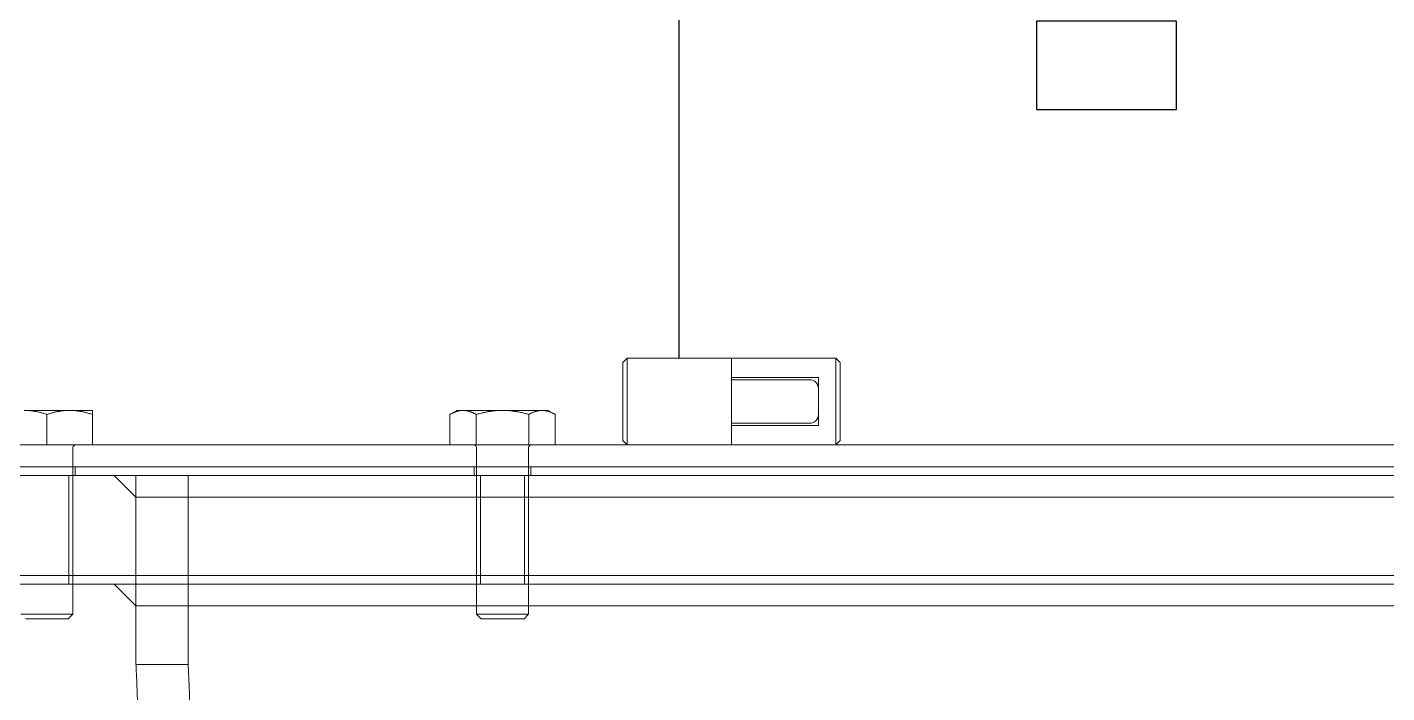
# Model space of a CAD drawing. Header units: millimetres. Extents: x 25096 to 30217, y 6541 to 10165.
# Drawn here: x 28592.9 to 28653.9, y 9600.3 to 9630.2 of the extents above; entities that cross this region are included whole.
import ezdxf

# ---------------------------------------------------------------- set-up
doc = ezdxf.new("R2010")
doc.units = ezdxf.units.MM
doc.layers.add('Equipment', color=123, linetype='Continuous')

# ---------------------------------------------------------------- blocks, each defined once
blk = doc.blocks.new('A$Ce64cb7e9')
at = {"layer": 'Equipment', "linetype": 'Continuous', "lineweight": 0, "extrusion": (-2.22045e-16, 1, 0)}
for p, q in [((1069.46, 1925), (1070.46, 1926)), ((1069.46, 1907), (1069.46, 1925)), ((1070.46, 1926), (1070.46, 1906)), ((1070.46, 1926), (1094.46, 1926)), ((1094.46, 1906), (1094.46, 1926)), ((1094.46, 1926), (1094.46, 1906)), ((1118.46, 1926), (1094.46, 1926)), ((1118.46, 1906), (1118.46, 1926)), ((1119.46, 1925), (1118.46, 1926)), ((1119.46, 1925), (1119.46, 1907)), ((1074.46, 1921.5), (1074.46, 1910.5)), ((1094.46, 1921.5), (1074.46, 1921.5)), ((1094.46, 1921), (1076.46, 1921)), ((1136.63, 1913.95), (1135, 1913.01)), ((1135, 1906), (1135, 1913.01)), ((1138.04, 1913.95), (1136.63, 1913.95)), ((1147.13, 1913.95), (1138.04, 1913.95)), ((1141.07, 1906), (1141.07, 1913.01)), ((1156.22, 1913.95), (1147.13, 1913.95)), ((1153.19, 1906), (1153.19, 1913.01)), ((1157.63, 1913.95), (1156.22, 1913.95)), ((1157.63, 1913.95), (1159.25, 1913.01)), ((1159.25, 1906), (1159.25, 1913.01)), ((1246.71, 1913.95), (1241.46, 1913.95)), ((1241.46, 1906), (1241.46, 1913.01)), ((1257.21, 1913.95), (1246.71, 1913.95)), ((1251.96, 1906), (1251.96, 1913.01)), ((1094.46, 1910.5), (1074.46, 1910.5)), ((1094.46, 1911), (1076.46, 1911)), ((552.46, 1906), (1269.41, 1906)), ((1069.46, 1907), (1070.46, 1906)), ((1119.46, 1907), (1118.46, 1906)), ((1141.13, 1905.4), (1141.13, 1867.07)), ((1153.13, 1905.4), (1153.13, 1867.07)), ((1245.96, 1905.4), (1245.96, 1874)), ((1273.91, 1901), (-334.98, 1901)), ((1270.91, 1899), (-331.98, 1899)), ((1140.63, 1899), (1140.63, 1901)), ((1142.08, 1874), (1142.08, 1899)), ((1152.18, 1874), (1152.18, 1899)), ((1153.63, 1899), (1153.63, 1901)), ((1219.46, 1855.5), (1219.46, 1899)), ((1231.46, 1894), (1236.46, 1899)), ((1231.46, 1894), (1231.46, 1899)), ((1231.46, 1894), (1236.46, 1899)), ((1231.46, 1869), (1231.46, 1899)), ((1245.46, 1899), (1245.46, 1901)), ((1246.91, 1874), (1246.91, 1899)), ((-292.54, 1894), (1231.46, 1894)), ((-292.54, 1894), (1231.46, 1894)), ((1231.46, 1874), (1231.46, 1894)), ((1272.88, 1876), (-333.96, 1876)), ((1271.46, 1874), (469.46, 1874)), ((1231.46, 1869), (1236.46, 1874)), ((1231.46, 1869), (1231.46, 1874)), ((1245.96, 1874), (1245.96, 1867.07)), ((1231.46, 1869), (-292.54, 1869)), ((1231.46, 1855.5), (1231.46, 1869)), ((1141.13, 1867.07), (1150.13, 1867.07)), ((1142.2, 1866), (1141.13, 1867.07)), ((1149.59, 1866), (1142.2, 1866)), ((1152.06, 1866), (1149.59, 1866)), ((1150.13, 1867.07), (1153.13, 1867.07)), ((1152.06, 1866), (1153.13, 1867.07)), ((1245.96, 1867.07), (1251.96, 1867.07)), ((1247.04, 1866), (1245.96, 1867.07)), ((1251.96, 1866), (1247.04, 1866)), ((1251.96, 1867.07), (1257.96, 1867.07)), ((1256.89, 1866), (1251.96, 1866)), ((1219.46, 1855.5), (1231.46, 1855.5))]:
    blk.add_line(p, q, dxfattribs=at)
at = {"layer": 'Equipment', "linetype": 'Continuous', "lineweight": 0, "extrusion": (0, 0, -1)}
for centre, radius, start, end in [((-1076.46, 1919), 2, 0, 90), ((-1076.46, 1913), 2, 270, 0), ((-1140.53, 1905.4), 0.6, 90, 180), ((-1153.73, 1905.4), 0.6, 0, 90), ((-1245.36, 1905.4), 0.6, 90, 180)]:
    blk.add_arc(centre, radius, start, end, dxfattribs=at)
at = {"layer": 'Equipment', "linetype": 'Continuous', "lineweight": 0}
for points, weights in [([(1138.04, 1913.95), (1136.63, 1913.95), (1135, 1913.01)], [1, 1.04314139574, 1.01001874936]), ([(1141.07, 1913.01), (1139.44, 1913.95), (1138.04, 1913.95)], [1.01001874936, 1.04314139574, 1]), ([(1147.13, 1913.95), (1144.32, 1913.95), (1141.07, 1913.01)], [1, 1.04314139574, 1.01001874936]), ([(1153.19, 1913.01), (1149.94, 1913.95), (1147.13, 1913.95)], [1.01001874936, 1.04314139574, 1]), ([(1156.22, 1913.95), (1154.82, 1913.95), (1153.19, 1913.01)], [1, 1.04314139574, 1.01001874936]), ([(1159.25, 1913.01), (1157.63, 1913.95), (1156.22, 1913.95)], [1.01001874936, 1.04314139574, 1]), ([(1241.46, 1913.01), (1241.46, 1913.95), (1241.46, 1913.95)], [1.01001874936, 1.04314139574, 1]), ([(1246.71, 1913.95), (1244.28, 1913.95), (1241.46, 1913.01)], [1, 1.04314139574, 1.01001874936]), ([(1251.96, 1913.01), (1249.15, 1913.95), (1246.71, 1913.95)], [1.01001874936, 1.04314139574, 1]), ([(1257.21, 1913.95), (1254.78, 1913.95), (1251.96, 1913.01)], [1, 1.04314139574, 1.01001874936])]:
    blk.add_rational_spline(points, weights, degree=2, dxfattribs=at)
for points, knots in [([(1219.46, 1855.5), (1219.46, 1855.5), (1219.45, 1855.28), (1219.41, 1854.36), (1219.38, 1853.65), (1219.29, 1851.79), (1219.24, 1850.63), (1219.13, 1847.95), (1219.08, 1846.43), (1218.96, 1843.19), (1218.91, 1841.36), (1218.8, 1837.37), (1218.75, 1835.22), (1218.66, 1830.72), (1218.63, 1828.38), (1218.59, 1823.66), (1218.58, 1821.29), (1218.58, 1819)], [-16.501673, -16.501673, -16.501673, -16.501673, -15.814103, -15.814103, -15.126534, -15.126534, -14.438964, -14.438964, -13.751394, -13.751394, -13.063825, -13.063825, -12.376255, -12.376255, -11.688685, -11.688685, -11.001115, -11.001115, -11.001115, -11.001115]), ([(1230.68, 1831), (1230.69, 1831.66), (1230.71, 1832.32), (1230.76, 1835.22), (1230.81, 1837.37), (1230.91, 1841.36), (1230.97, 1843.19), (1231.08, 1846.43), (1231.14, 1847.95), (1231.24, 1850.63), (1231.29, 1851.79), (1231.38, 1853.65), (1231.41, 1854.36), (1231.45, 1855.28), (1231.46, 1855.5), (1231.46, 1855.5)], [12.177972, 12.177972, 12.177972, 12.177972, 12.376189, 12.376189, 13.063755, 13.063755, 13.751322, 13.751322, 14.438888, 14.438888, 15.126454, 15.126454, 15.81402, 15.81402, 16.501586, 16.501586, 16.501586, 16.501586]), ([(479.98, 1853.95), (510.36, 1853.38), (540.63, 1852.81), (570.72, 1852.24), (576.9, 1852.12), (583.08, 1852.01), (589.23, 1851.89), (607.29, 1851.55), (625.27, 1851.2), (643.07, 1850.86), (661.59, 1850.5), (680, 1850.14), (698.13, 1849.79), (714.85, 1849.46), (731.41, 1849.13), (747.77, 1848.8), (774.47, 1848.26), (800.48, 1847.72), (825.8, 1847.18), (832.83, 1847.03), (839.81, 1846.88), (846.71, 1846.73), (862.59, 1846.39), (878.18, 1846.04), (893.37, 1845.7), (908.57, 1845.36), (923.42, 1845.01), (937.84, 1844.67), (952.25, 1844.33), (966.29, 1843.98), (979.87, 1843.64), (993.45, 1843.29), (1006.61, 1842.95), (1019.26, 1842.61), (1031.91, 1842.26), (1044.13, 1841.92), (1055.8, 1841.57), (1067.47, 1841.23), (1078.66, 1840.89), (1089.3, 1840.54), (1099.94, 1840.2), (1110.05, 1839.85), (1119.58, 1839.51), (1129.12, 1839.17), (1138.12, 1838.82), (1146.5, 1838.48), (1154.88, 1838.14), (1162.7, 1837.79), (1169.9, 1837.45), (1177.11, 1837.1), (1183.71, 1836.76), (1189.68, 1836.42), (1195.65, 1836.07), (1201.01, 1835.73), (1205.72, 1835.38), (1210.43, 1835.04), (1214.51, 1834.7), (1217.94, 1834.35), (1221.82, 1833.96), (1224.88, 1833.57), (1227.09, 1833.19), (1228.79, 1832.89), (1230, 1832.59), (1230.71, 1832.29)], [-3362.575853, -3362.575853, -3362.575853, -3362.575853, -3353.440974, -3353.440974, -3353.440974, -3351.56317, -3351.56317, -3351.56317, -3346.056829, -3346.056829, -3346.056829, -3340.32679, -3340.32679, -3340.32679, -3335.044146, -3335.044146, -3335.044146, -3326.425379, -3326.425379, -3326.425379, -3324.031463, -3324.031463, -3324.031463, -3318.525122, -3318.525122, -3318.525122, -3313.01878, -3313.01878, -3313.01878, -3307.512439, -3307.512439, -3307.512439, -3302.006097, -3302.006097, -3302.006097, -3296.499756, -3296.499756, -3296.499756, -3290.993414, -3290.993414, -3290.993414, -3285.487073, -3285.487073, -3285.487073, -3279.980731, -3279.980731, -3279.980731, -3274.47439, -3274.47439, -3274.47439, -3268.968048, -3268.968048, -3268.968048, -3263.461707, -3263.461707, -3263.461707, -3257.955366, -3257.955366, -3257.955366, -3251.723662, -3251.723662, -3251.723662, -3246.942683, -3246.942683, -3246.942683, -3246.942683]), ([(469.46, 1804.15), (505.74, 1804.83), (542.01, 1805.51), (577.91, 1806.2), (640.73, 1807.39), (702.43, 1808.58), (761.07, 1809.78), (819.71, 1810.97), (875.3, 1812.16), (926.11, 1813.35), (976.93, 1814.55), (1022.96, 1815.74), (1062.79, 1816.93), (1102.62, 1818.13), (1136.24, 1819.32), (1162.6, 1820.51), (1188.97, 1821.71), (1208.09, 1822.9), (1219.36, 1824.09), (1230.63, 1825.29), (1234.05, 1826.48), (1229.52, 1827.67), (1224.99, 1828.87), (1212.51, 1830.06), (1192.47, 1831.25), (1172.42, 1832.45), (1144.82, 1833.64), (1110.5, 1834.83), (1076.18, 1836.03), (1035.16, 1837.22), (988.7, 1838.41), (942.25, 1839.6), (890.36, 1840.8), (834.65, 1841.99), (778.94, 1843.18), (719.41, 1844.38), (657.91, 1845.57), (596.41, 1846.76), (532.94, 1847.96), (469.46, 1849.15)], [40.840705, 40.840705, 40.840705, 40.840705, 40.983504, 40.983504, 40.983504, 41.233404, 41.233404, 41.233404, 41.483303, 41.483303, 41.483303, 41.733202, 41.733202, 41.733202, 41.983102, 41.983102, 41.983102, 42.233001, 42.233001, 42.233001, 42.482901, 42.482901, 42.482901, 42.7328, 42.7328, 42.7328, 42.982699, 42.982699, 42.982699, 43.232599, 43.232599, 43.232599, 43.482498, 43.482498, 43.482498, 43.732398, 43.732398, 43.732398, 43.982297, 43.982297, 43.982297, 43.982297]), ([(469.46, 1849.15), (472.8, 1849.09), (476.13, 1849.02), (487.68, 1848.81), (495.89, 1848.65), (512.31, 1848.34), (520.52, 1848.19), (536.93, 1847.88), (545.13, 1847.73), (561.5, 1847.42), (569.68, 1847.26), (586, 1846.95), (594.14, 1846.8), (610.37, 1846.49), (618.46, 1846.33), (634.59, 1846.02), (642.62, 1845.87), (658.6, 1845.56), (666.56, 1845.4), (682.39, 1845.09), (690.27, 1844.94), (705.96, 1844.63), (713.77, 1844.48), (729.31, 1844.17), (737.05, 1844.01), (752.42, 1843.7), (760.06, 1843.55), (775.24, 1843.24), (782.78, 1843.08), (797.74, 1842.77), (805.17, 1842.62), (819.89, 1842.31), (827.19, 1842.15), (841.64, 1841.84), (848.8, 1841.69), (862.98, 1841.38), (870.01, 1841.22), (883.93, 1840.92), (890.82, 1840.76), (904.46, 1840.45), (911.22, 1840.3), (924.57, 1839.99), (931.17, 1839.83), (944.2, 1839.52), (950.64, 1839.36), (963.33, 1839.05), (969.59, 1838.9), (981.93, 1838.59), (988.01, 1838.43), (999.98, 1838.12), (1005.87, 1837.97), (1017.46, 1837.66), (1023.16, 1837.51), (1034.38, 1837.2), (1039.9, 1837.04), (1050.74, 1836.73), (1056.07, 1836.57), (1066.51, 1836.26), (1071.63, 1836.11), (1081.66, 1835.8), (1086.57, 1835.64), (1096.17, 1835.33), (1100.86, 1835.17), (1110.01, 1834.86), (1114.48, 1834.71), (1123.18, 1834.4), (1127.41, 1834.24), (1135.66, 1833.93), (1139.68, 1833.77), (1147.48, 1833.46), (1151.27, 1833.3), (1158.62, 1832.99), (1162.18, 1832.83), (1169.06, 1832.52), (1172.38, 1832.36), (1178.79, 1832.04), (1181.87, 1831.88), (1187.8, 1831.57), (1190.65, 1831.41), (1196.09, 1831.09), (1198.7, 1830.92), (1203.67, 1830.6), (1206.04, 1830.44), (1210.55, 1830.1), (1212.7, 1829.94), (1216.78, 1829.59), (1218.72, 1829.42), (1222.43, 1829.05), (1224.19, 1828.86), (1227.64, 1828.44), (1229.31, 1828.21), (1232.43, 1827.71), (1233.87, 1827.46), (1235.47, 1827.1)], [0, 0, 0, 0, 10.000217, 10.000217, 34.646888, 34.646888, 59.321099, 59.321099, 84.027094, 84.027094, 108.752045, 108.752045, 133.482833, 133.482833, 158.206238, 158.206238, 182.909153, 182.909153, 207.578793, 207.578793, 232.226938, 232.226938, 256.913139, 256.913139, 281.629603, 281.629603, 306.363385, 306.363385, 331.10128, 331.10128, 355.830024, 355.830024, 380.536517, 380.536517, 405.20802, 405.20802, 429.879246, 429.879246, 454.589806, 454.589806, 479.327248, 479.327248, 504.078773, 504.078773, 528.831421, 528.831421, 553.572295, 553.572295, 578.288785, 578.288785, 602.971963, 602.971963, 627.678785, 627.678785, 652.425233, 652.425233, 677.199425, 677.199425, 701.989384, 701.989384, 726.783288, 726.783288, 751.569787, 751.569787, 776.338359, 776.338359, 801.092746, 801.092746, 825.899236, 825.899236, 850.762218, 850.762218, 875.676458, 875.676458, 900.639601, 900.639601, 925.654113, 925.654113, 950.730517, 950.730517, 975.893121, 975.893121, 1001.209725, 1001.209725, 1026.843907, 1026.843907, 1052.982488, 1052.982488, 1080.047359, 1080.047359, 1109.236735, 1109.236735, 1135.747649, 1135.747649, 1135.747649, 1135.747649])]:
    blk.add_open_spline(points, degree=3, knots=knots, dxfattribs=at)

msp = doc.modelspace()

# ---------------------------------------------------------------- linework, layer by layer
msp.add_line((28622.154, 9615.354), (28622.154, 9634.657))
msp.add_lwpolyline([(28644.497, 9630.485), (28638.199, 9630.485), (28638.199, 9626.52), (28644.497, 9626.52)], close=True)

# ---------------------------------------------------------------- block references
at = {"xscale": -0.1953125, "yscale": 0.1953125, "zscale": 0.1953125}
msp.add_blockref('A$Ce64cb7e9', (28838.261, 9239.182), dxfattribs=at)

doc.saveas('drawing.dxf')
